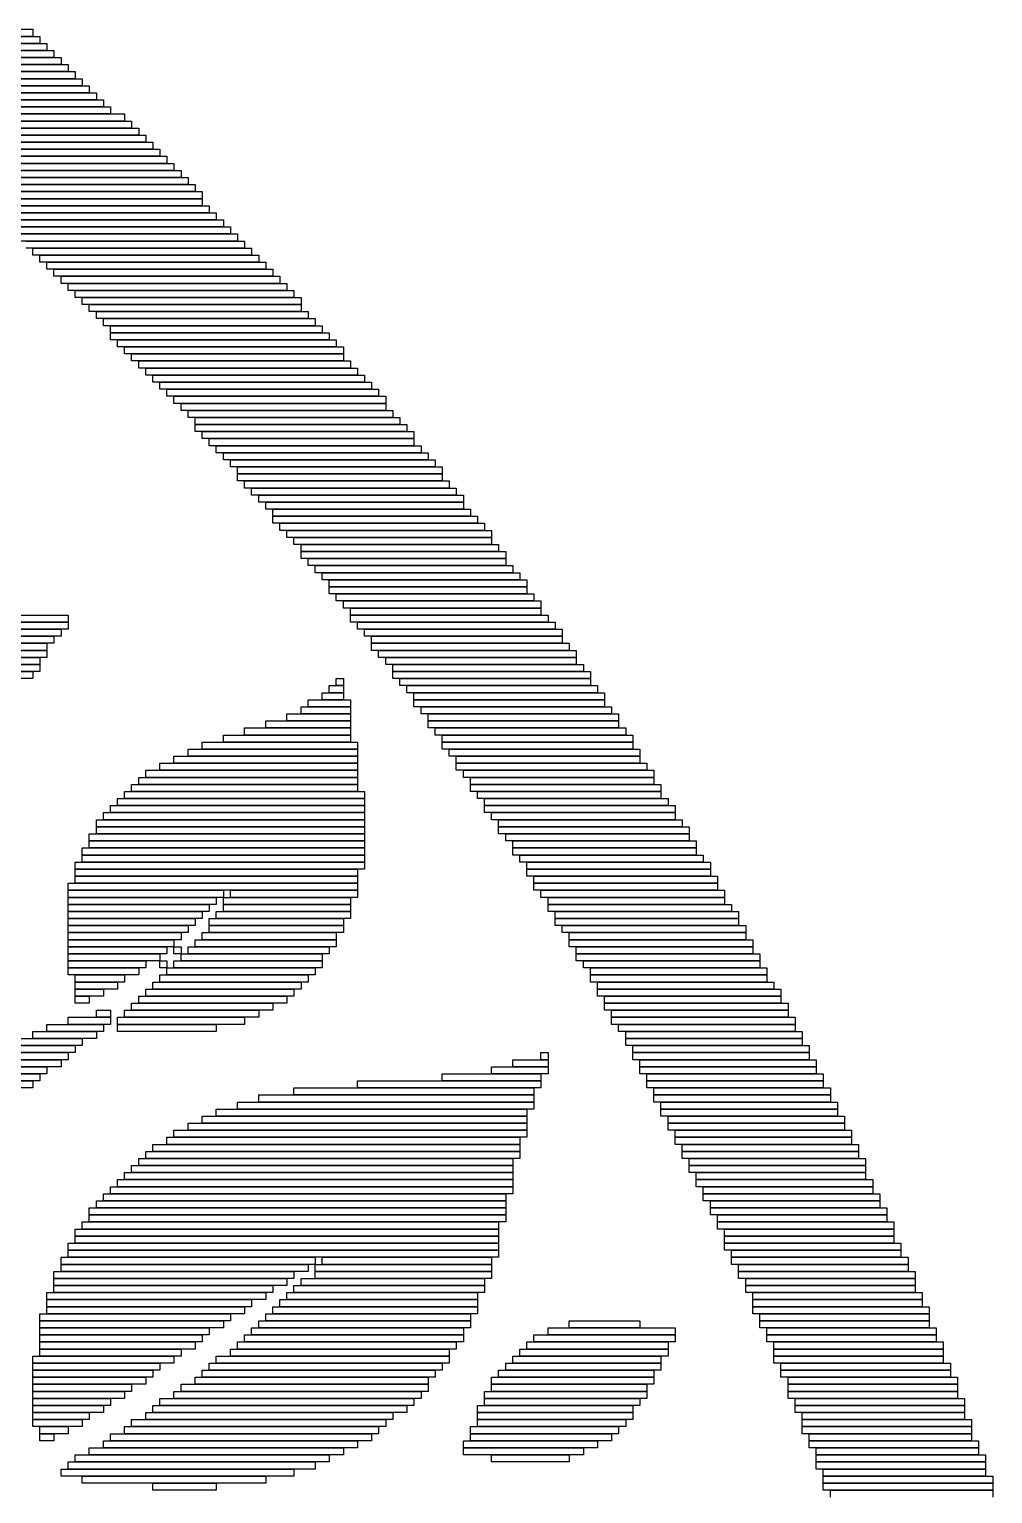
# Model space of a CAD drawing. Extents: x 48 to 975, y 50 to 982.
# Drawn here: x 814.5 to 951, y 659.5 to 867 of the extents above; entities that cross this region are included whole.
import ezdxf

# ---------------------------------------------------------------- set-up
doc = ezdxf.new("R2010")
doc.units = 0

msp = doc.modelspace()

# ---------------------------------------------------------------- linework, layer by layer
for p, q in [((779, 867), (815, 867)), ((815, 866), (779, 866)), ((780, 866), (816, 866)), ((815, 867), (815, 866)), ((816, 866), (816, 865)), ((816, 865), (780, 865)), ((782, 865), (817, 865)), ((817, 864), (782, 864)), ((783, 864), (818, 864)), ((817, 865), (817, 864)), ((818, 864), (818, 863)), ((818, 863), (783, 863)), ((784, 863), (819, 863)), ((819, 862), (784, 862)), ((786, 862), (820, 862)), ((819, 863), (819, 862)), ((820, 862), (820, 861)), ((820, 861), (786, 861)), ((787, 861), (821, 861)), ((821, 860), (787, 860)), ((788, 860), (822, 860)), ((821, 861), (821, 860)), ((822, 860), (822, 859)), ((822, 859), (788, 859)), ((789, 859), (823, 859)), ((823, 858), (789, 858)), ((790, 858), (824, 858)), ((824, 857), (790, 857)), ((792, 857), (825, 857)), ((823, 859), (823, 858)), ((824, 858), (824, 857)), ((825, 857), (825, 856)), ((825, 856), (792, 856)), ((793, 856), (826, 856)), ((826, 855), (793, 855)), ((794, 855), (828, 855)), ((826, 856), (826, 855)), ((828, 855), (828, 854)), ((828, 854), (794, 854)), ((795, 854), (829, 854)), ((829, 853), (795, 853)), ((796, 853), (830, 853)), ((829, 854), (829, 853)), ((830, 853), (830, 852)), ((830, 852), (796, 852)), ((797, 852), (831, 852)), ((831, 851), (797, 851)), ((798, 851), (832, 851)), ((831, 852), (831, 851)), ((832, 851), (832, 850)), ((832, 850), (798, 850)), ((800, 850), (833, 850)), ((833, 849), (800, 849)), ((801, 849), (834, 849)), ((833, 850), (833, 849)), ((834, 849), (834, 848)), ((834, 848), (801, 848)), ((802, 848), (835, 848)), ((835, 847), (802, 847)), ((803, 847), (836, 847)), ((835, 848), (835, 847)), ((836, 847), (836, 846)), ((836, 846), (803, 846)), ((804, 846), (837, 846)), ((837, 845), (804, 845)), ((805, 845), (838, 845)), ((837, 846), (837, 845)), ((838, 845), (838, 844)), ((838, 844), (805, 844)), ((806, 844), (839, 844)), ((839, 843), (806, 843)), ((807, 843), (839, 843)), ((839, 844), (839, 843)), ((839, 843), (839, 842)), ((839, 842), (807, 842)), ((808, 842), (840, 842)), ((840, 841), (808, 841)), ((809, 841), (841, 841)), ((840, 842), (840, 841)), ((841, 841), (841, 840)), ((841, 840), (809, 840)), ((810, 840), (842, 840)), ((842, 839), (810, 839)), ((812, 839), (843, 839)), ((842, 840), (842, 839)), ((843, 839), (843, 838)), ((843, 838), (812, 838)), ((813, 838), (844, 838)), ((844, 837), (813, 837)), ((814, 837), (845, 837)), ((844, 838), (844, 837)), ((845, 837), (845, 836)), ((845, 836), (814, 836)), ((815, 836), (846, 836)), ((815, 835), (815, 836)), ((846, 835), (815, 835)), ((816, 835), (847, 835)), ((816, 834), (816, 835)), ((846, 836), (846, 835)), ((847, 835), (847, 834)), ((847, 834), (816, 834)), ((817, 834), (848, 834)), ((817, 833), (817, 834)), ((848, 833), (817, 833)), ((818, 833), (849, 833)), ((818, 832), (818, 833)), ((848, 834), (848, 833)), ((849, 833), (849, 832)), ((849, 832), (818, 832)), ((819, 832), (850, 832)), ((819, 831), (819, 832)), ((850, 831), (819, 831)), ((820, 831), (851, 831)), ((820, 830), (820, 831)), ((850, 832), (850, 831)), ((851, 831), (851, 830)), ((851, 830), (820, 830)), ((821, 830), (852, 830)), ((821, 829), (821, 830)), ((852, 829), (821, 829)), ((822, 829), (853, 829)), ((822, 828), (822, 829)), ((853, 828), (822, 828)), ((823, 828), (853, 828)), ((823, 827), (823, 828)), ((852, 830), (852, 829)), ((853, 829), (853, 828)), ((853, 828), (853, 827)), ((853, 827), (823, 827)), ((824, 827), (854, 827)), ((824, 826), (824, 827)), ((854, 826), (824, 826)), ((825, 826), (855, 826)), ((825, 825), (825, 826)), ((854, 827), (854, 826)), ((855, 826), (855, 825)), ((855, 825), (825, 825)), ((826, 825), (856, 825)), ((826, 824), (826, 825)), ((856, 824), (826, 824)), ((826, 824), (857, 824)), ((826, 823), (826, 824)), ((856, 825), (856, 824)), ((857, 824), (857, 823)), ((857, 823), (826, 823)), ((827, 823), (858, 823)), ((827, 822), (827, 823)), ((858, 822), (827, 822)), ((828, 822), (859, 822)), ((828, 821), (828, 822)), ((858, 823), (858, 822)), ((859, 822), (859, 821)), ((859, 821), (828, 821)), ((829, 821), (859, 821)), ((829, 820), (829, 821)), ((859, 820), (829, 820)), ((830, 820), (860, 820)), ((830, 819), (830, 820)), ((859, 821), (859, 820)), ((860, 820), (860, 819)), ((860, 819), (830, 819)), ((831, 819), (861, 819)), ((831, 818), (831, 819)), ((861, 818), (831, 818)), ((832, 818), (862, 818)), ((832, 817), (832, 818)), ((861, 819), (861, 818)), ((862, 818), (862, 817)), ((862, 817), (832, 817)), ((833, 817), (863, 817)), ((833, 816), (833, 817)), ((863, 816), (833, 816)), ((834, 816), (864, 816)), ((834, 815), (834, 816)), ((863, 817), (863, 816)), ((864, 816), (864, 815)), ((864, 815), (834, 815)), ((835, 815), (865, 815)), ((835, 814), (835, 815)), ((865, 814), (835, 814)), ((836, 814), (865, 814)), ((836, 813), (836, 814)), ((865, 815), (865, 814)), ((865, 814), (865, 813)), ((865, 813), (836, 813)), ((837, 813), (866, 813)), ((837, 812), (837, 813)), ((866, 812), (837, 812)), ((838, 812), (867, 812)), ((838, 811), (838, 812)), ((866, 813), (866, 812)), ((867, 812), (867, 811)), ((867, 811), (838, 811)), ((838, 811), (868, 811)), ((838, 810), (838, 811)), ((868, 810), (838, 810)), ((839, 810), (869, 810)), ((839, 809), (839, 810)), ((868, 811), (868, 810)), ((869, 810), (869, 809)), ((869, 809), (839, 809)), ((840, 809), (869, 809)), ((840, 808), (840, 809)), ((869, 808), (840, 808)), ((841, 808), (870, 808)), ((841, 807), (841, 808)), ((869, 809), (869, 808)), ((870, 808), (870, 807)), ((870, 807), (841, 807)), ((842, 807), (871, 807)), ((842, 806), (842, 807)), ((871, 806), (842, 806)), ((843, 806), (872, 806)), ((843, 805), (843, 806)), ((871, 807), (871, 806)), ((872, 806), (872, 805)), ((872, 805), (843, 805)), ((844, 805), (873, 805)), ((844, 804), (844, 805)), ((873, 804), (844, 804)), ((844, 804), (873, 804)), ((844, 803), (844, 804)), ((873, 805), (873, 804)), ((873, 804), (873, 803)), ((873, 803), (844, 803)), ((845, 803), (874, 803)), ((845, 802), (845, 803)), ((874, 802), (845, 802)), ((846, 802), (875, 802)), ((846, 801), (846, 802)), ((875, 801), (846, 801)), ((847, 801), (876, 801)), ((847, 800), (847, 801)), ((874, 803), (874, 802)), ((875, 802), (875, 801)), ((876, 801), (876, 800)), ((876, 800), (847, 800)), ((848, 800), (876, 800)), ((848, 799), (848, 800)), ((876, 799), (848, 799)), ((849, 799), (877, 799)), ((849, 798), (849, 799)), ((876, 800), (876, 799)), ((877, 799), (877, 798)), ((877, 798), (849, 798)), ((849, 798), (878, 798)), ((849, 797), (849, 798)), ((878, 797), (849, 797)), ((850, 797), (879, 797)), ((850, 796), (850, 797)), ((878, 798), (878, 797)), ((879, 797), (879, 796)), ((879, 796), (850, 796)), ((851, 796), (880, 796)), ((851, 795), (851, 796)), ((880, 795), (851, 795)), ((852, 795), (880, 795)), ((852, 794), (852, 795)), ((880, 796), (880, 795)), ((880, 795), (880, 794)), ((880, 794), (852, 794)), ((853, 794), (881, 794)), ((853, 793), (853, 794)), ((881, 793), (853, 793)), ((853, 793), (882, 793)), ((853, 792), (853, 793)), ((881, 794), (881, 793)), ((882, 793), (882, 792)), ((882, 792), (853, 792)), ((854, 792), (882, 792)), ((854, 791), (854, 792)), ((882, 791), (854, 791)), ((855, 791), (883, 791)), ((855, 790), (855, 791)), ((882, 792), (882, 791)), ((883, 791), (883, 790)), ((883, 790), (855, 790)), ((856, 790), (884, 790)), ((856, 789), (856, 790)), ((884, 789), (856, 789)), ((857, 789), (885, 789)), ((857, 788), (857, 789)), ((884, 790), (884, 789)), ((885, 789), (885, 788)), ((885, 788), (857, 788)), ((857, 788), (885, 788)), ((857, 787), (857, 788)), ((885, 787), (857, 787)), ((858, 787), (886, 787)), ((858, 786), (858, 787)), ((885, 788), (885, 787)), ((886, 787), (886, 786)), ((886, 786), (858, 786)), ((859, 786), (887, 786)), ((859, 785), (859, 786)), ((887, 785), (859, 785)), ((860, 785), (887, 785)), ((860, 784), (860, 785)), ((887, 786), (887, 785)), ((887, 785), (887, 784)), ((766, 783), (820, 783)), ((769, 784), (820, 784)), ((820, 783), (769, 783)), ((820, 784), (820, 783)), ((820, 783), (820, 782)), ((887, 784), (860, 784)), ((860, 784), (888, 784)), ((860, 783), (860, 784)), ((888, 783), (860, 783)), ((861, 783), (889, 783)), ((861, 782), (861, 783)), ((888, 784), (888, 783)), ((889, 783), (889, 782)), ((763, 781), (818, 781)), ((764, 782), (819, 782)), ((819, 781), (764, 781)), ((820, 782), (766, 782)), ((818, 781), (818, 780)), ((819, 782), (819, 781)), ((889, 782), (861, 782)), ((862, 782), (890, 782)), ((862, 781), (862, 782)), ((890, 781), (862, 781)), ((863, 781), (890, 781)), ((863, 780), (863, 781)), ((890, 782), (890, 781)), ((890, 781), (890, 780)), ((760, 779), (817, 779)), ((761, 780), (817, 780)), ((817, 779), (761, 779)), ((818, 780), (763, 780)), ((817, 780), (817, 779)), ((817, 779), (817, 778)), ((890, 780), (863, 780)), ((863, 780), (891, 780)), ((863, 779), (863, 780)), ((891, 779), (863, 779)), ((864, 779), (892, 779)), ((864, 778), (864, 779)), ((891, 780), (891, 779)), ((892, 779), (892, 778)), ((758, 777), (816, 777)), ((759, 778), (816, 778)), ((816, 777), (759, 777)), ((817, 778), (760, 778)), ((816, 778), (816, 777)), ((816, 777), (816, 776)), ((892, 778), (864, 778)), ((865, 778), (892, 778)), ((865, 777), (865, 778)), ((892, 777), (865, 777)), ((866, 777), (893, 777)), ((866, 776), (866, 777)), ((892, 778), (892, 777)), ((893, 777), (893, 776)), ((757, 776), (815, 776)), ((815, 775), (757, 775)), ((816, 776), (758, 776)), ((815, 776), (815, 775)), ((857, 774), (859, 774)), ((857, 773), (857, 774)), ((858, 775), (859, 775)), ((858, 774), (858, 775)), ((859, 774), (858, 774)), ((859, 775), (859, 774)), ((859, 774), (859, 773)), ((893, 776), (866, 776)), ((866, 776), (894, 776)), ((866, 775), (866, 776)), ((894, 775), (866, 775)), ((867, 775), (894, 775)), ((867, 774), (867, 775)), ((894, 774), (867, 774)), ((868, 774), (895, 774)), ((868, 773), (868, 774)), ((894, 776), (894, 775)), ((894, 775), (894, 774)), ((895, 774), (895, 773)), ((854, 772), (860, 772)), ((854, 771), (854, 772)), ((856, 773), (859, 773)), ((856, 772), (856, 773)), ((859, 772), (856, 772)), ((859, 773), (857, 773)), ((859, 773), (859, 772)), ((860, 772), (860, 771)), ((895, 773), (868, 773)), ((869, 773), (896, 773)), ((869, 772), (869, 773)), ((896, 772), (869, 772)), ((869, 772), (896, 772)), ((869, 771), (869, 772)), ((896, 773), (896, 772)), ((896, 772), (896, 771)), ((851, 770), (860, 770)), ((851, 769), (851, 770)), ((853, 771), (860, 771)), ((853, 770), (853, 771)), ((860, 770), (853, 770)), ((860, 771), (854, 771)), ((860, 771), (860, 770)), ((860, 770), (860, 769)), ((896, 771), (869, 771)), ((870, 771), (897, 771)), ((870, 770), (870, 771)), ((897, 770), (870, 770)), ((871, 770), (898, 770)), ((871, 769), (871, 770)), ((897, 771), (897, 770)), ((898, 770), (898, 769)), ((845, 768), (860, 768)), ((845, 767), (845, 768)), ((848, 769), (860, 769)), ((848, 768), (848, 769)), ((860, 768), (848, 768)), ((860, 769), (851, 769)), ((860, 769), (860, 768)), ((860, 768), (860, 767)), ((898, 769), (871, 769)), ((871, 769), (898, 769)), ((871, 768), (871, 769)), ((898, 768), (871, 768)), ((872, 768), (899, 768)), ((872, 767), (872, 768)), ((898, 769), (898, 768)), ((899, 768), (899, 767)), ((839, 766), (861, 766)), ((839, 765), (839, 766)), ((842, 767), (860, 767)), ((842, 766), (842, 767)), ((860, 766), (842, 766)), ((860, 767), (845, 767)), ((860, 767), (860, 766)), ((861, 766), (861, 765)), ((899, 767), (872, 767)), ((873, 767), (900, 767)), ((873, 766), (873, 767)), ((900, 766), (873, 766)), ((873, 766), (900, 766)), ((873, 765), (873, 766)), ((900, 767), (900, 766)), ((900, 766), (900, 765)), ((835, 764), (861, 764)), ((835, 763), (835, 764)), ((837, 765), (861, 765)), ((837, 764), (837, 765)), ((861, 764), (837, 764)), ((861, 765), (839, 765)), ((861, 765), (861, 764)), ((861, 764), (861, 763)), ((900, 765), (873, 765)), ((874, 765), (901, 765)), ((874, 764), (874, 765)), ((901, 764), (874, 764)), ((875, 764), (901, 764)), ((875, 763), (875, 764)), ((901, 765), (901, 764)), ((901, 764), (901, 763)), ((831, 762), (861, 762)), ((831, 761), (831, 762)), ((833, 763), (861, 763)), ((833, 762), (833, 763)), ((861, 762), (833, 762)), ((861, 763), (835, 763)), ((861, 763), (861, 762)), ((861, 762), (861, 761)), ((901, 763), (875, 763)), ((875, 763), (902, 763)), ((875, 762), (875, 763)), ((902, 762), (875, 762)), ((876, 762), (903, 762)), ((876, 761), (876, 762)), ((902, 763), (902, 762)), ((903, 762), (903, 761)), ((829, 760), (861, 760)), ((829, 759), (829, 760)), ((830, 761), (861, 761)), ((830, 760), (830, 761)), ((861, 760), (830, 760)), ((861, 761), (831, 761)), ((861, 761), (861, 760)), ((861, 760), (861, 759)), ((903, 761), (876, 761)), ((877, 761), (903, 761)), ((877, 760), (877, 761)), ((903, 760), (877, 760)), ((877, 760), (904, 760)), ((877, 759), (877, 760)), ((903, 761), (903, 760)), ((904, 760), (904, 759)), ((827, 758), (862, 758)), ((827, 757), (827, 758)), ((828, 759), (862, 759)), ((828, 758), (828, 759)), ((862, 758), (828, 758)), ((861, 759), (829, 759)), ((862, 759), (862, 758)), ((862, 758), (862, 757)), ((904, 759), (877, 759)), ((878, 759), (904, 759)), ((878, 758), (878, 759)), ((904, 758), (878, 758)), ((879, 758), (905, 758)), ((879, 757), (879, 758)), ((904, 759), (904, 758)), ((905, 758), (905, 757)), ((825, 756), (862, 756)), ((825, 755), (825, 756)), ((826, 757), (862, 757)), ((826, 756), (826, 757)), ((862, 756), (826, 756)), ((862, 757), (827, 757)), ((862, 757), (862, 756)), ((862, 756), (862, 755)), ((905, 757), (879, 757)), ((879, 757), (906, 757)), ((879, 756), (879, 757)), ((906, 756), (879, 756)), ((880, 756), (906, 756)), ((880, 755), (880, 756)), ((906, 757), (906, 756)), ((906, 756), (906, 755)), ((824, 755), (862, 755)), ((824, 754), (824, 755)), ((862, 754), (824, 754)), ((824, 754), (862, 754)), ((824, 753), (824, 754)), ((862, 755), (825, 755)), ((862, 755), (862, 754)), ((862, 754), (862, 753)), ((906, 755), (880, 755)), ((881, 755), (907, 755)), ((881, 754), (881, 755)), ((907, 754), (881, 754)), ((881, 754), (908, 754)), ((881, 753), (881, 754)), ((907, 755), (907, 754)), ((908, 754), (908, 753)), ((823, 753), (862, 753)), ((823, 752), (823, 753)), ((862, 752), (823, 752)), ((823, 752), (862, 752)), ((823, 751), (823, 752)), ((862, 753), (824, 753)), ((862, 753), (862, 752)), ((862, 752), (862, 751)), ((908, 753), (881, 753)), ((882, 753), (908, 753)), ((882, 752), (882, 753)), ((908, 752), (882, 752)), ((883, 752), (909, 752)), ((883, 751), (883, 752)), ((908, 753), (908, 752)), ((909, 752), (909, 751)), ((822, 751), (862, 751)), ((822, 750), (822, 751)), ((862, 750), (822, 750)), ((822, 750), (862, 750)), ((822, 749), (822, 750)), ((862, 751), (823, 751)), ((862, 751), (862, 750)), ((862, 750), (862, 749)), ((909, 751), (883, 751)), ((883, 751), (909, 751)), ((883, 750), (883, 751)), ((909, 750), (883, 750)), ((884, 750), (910, 750)), ((884, 749), (884, 750)), ((909, 751), (909, 750)), ((910, 750), (910, 749)), ((821, 749), (862, 749)), ((821, 748), (821, 749)), ((862, 748), (821, 748)), ((821, 748), (861, 748)), ((821, 747), (821, 748)), ((862, 749), (822, 749)), ((861, 748), (861, 747)), ((862, 749), (862, 748)), ((910, 749), (884, 749)), ((885, 749), (911, 749)), ((885, 748), (885, 749)), ((911, 748), (885, 748)), ((885, 748), (911, 748)), ((885, 747), (885, 748)), ((911, 749), (911, 748)), ((911, 748), (911, 747)), ((820, 746), (861, 746)), ((820, 745), (820, 746)), ((861, 745), (820, 745)), ((820, 745), (842, 745)), ((820, 744), (820, 745)), ((861, 747), (821, 747)), ((821, 747), (861, 747)), ((821, 746), (821, 747)), ((861, 746), (821, 746)), ((842, 745), (842, 744)), ((843, 745), (861, 745)), ((843, 744), (843, 745)), ((861, 747), (861, 746)), ((861, 746), (861, 745)), ((861, 745), (861, 744)), ((911, 747), (885, 747)), ((886, 747), (912, 747)), ((886, 746), (886, 747)), ((912, 746), (886, 746)), ((886, 746), (912, 746)), ((886, 745), (886, 746)), ((912, 745), (886, 745)), ((887, 745), (913, 745)), ((887, 744), (887, 745)), ((912, 747), (912, 746)), ((912, 746), (912, 745)), ((913, 745), (913, 744)), ((842, 744), (820, 744)), ((820, 744), (841, 744)), ((820, 743), (820, 744)), ((841, 743), (820, 743)), ((820, 743), (840, 743)), ((820, 742), (820, 743)), ((840, 743), (840, 742)), ((841, 744), (841, 743)), ((842, 744), (860, 744)), ((842, 743), (842, 744)), ((860, 743), (842, 743)), ((842, 743), (860, 743)), ((842, 742), (842, 743)), ((861, 744), (843, 744)), ((860, 744), (860, 743)), ((860, 743), (860, 742)), ((913, 744), (887, 744)), ((888, 744), (913, 744)), ((888, 743), (888, 744)), ((913, 743), (888, 743)), ((888, 743), (914, 743)), ((888, 742), (888, 743)), ((913, 744), (913, 743)), ((914, 743), (914, 742)), ((840, 742), (820, 742)), ((820, 742), (839, 742)), ((820, 741), (820, 742)), ((839, 741), (820, 741)), ((820, 741), (838, 741)), ((820, 740), (820, 741)), ((838, 741), (838, 740)), ((839, 742), (839, 741)), ((840, 741), (859, 741)), ((840, 740), (840, 741)), ((841, 742), (860, 742)), ((841, 741), (841, 742)), ((860, 741), (841, 741)), ((860, 742), (842, 742)), ((859, 741), (859, 740)), ((860, 742), (860, 741)), ((914, 742), (888, 742)), ((889, 742), (915, 742)), ((889, 741), (889, 742)), ((915, 741), (889, 741)), ((889, 741), (915, 741)), ((889, 740), (889, 741)), ((915, 742), (915, 741)), ((915, 741), (915, 740)), ((838, 740), (820, 740)), ((820, 740), (837, 740)), ((820, 739), (820, 740)), ((837, 739), (820, 739)), ((820, 739), (836, 739)), ((820, 738), (820, 739)), ((836, 739), (836, 738)), ((837, 740), (837, 739)), ((839, 739), (858, 739)), ((839, 738), (839, 739)), ((859, 740), (840, 740)), ((840, 740), (859, 740)), ((840, 739), (840, 740)), ((859, 739), (840, 739)), ((858, 739), (858, 738)), ((859, 740), (859, 739)), ((915, 740), (889, 740)), ((890, 740), (916, 740)), ((890, 739), (890, 740)), ((916, 739), (890, 739)), ((891, 739), (916, 739)), ((891, 738), (891, 739)), ((916, 740), (916, 739)), ((916, 739), (916, 738)), ((836, 738), (820, 738)), ((820, 738), (835, 738)), ((820, 737), (820, 738)), ((835, 737), (820, 737)), ((820, 737), (834, 737)), ((820, 736), (820, 737)), ((834, 737), (834, 736)), ((835, 738), (835, 737)), ((835, 737), (836, 737)), ((835, 736), (835, 737)), ((836, 737), (836, 736)), ((837, 737), (857, 737)), ((837, 736), (837, 737)), ((838, 738), (858, 738)), ((838, 737), (838, 738)), ((858, 737), (838, 737)), ((858, 738), (839, 738)), ((857, 737), (857, 736)), ((858, 738), (858, 737)), ((916, 738), (891, 738)), ((891, 738), (917, 738)), ((891, 737), (891, 738)), ((917, 737), (891, 737)), ((892, 737), (917, 737)), ((892, 736), (892, 737)), ((917, 738), (917, 737)), ((917, 737), (917, 736)), ((834, 736), (820, 736)), ((820, 736), (833, 736)), ((820, 735), (820, 736)), ((833, 735), (820, 735)), ((820, 735), (831, 735)), ((820, 734), (820, 735)), ((831, 735), (831, 734)), ((833, 736), (833, 735)), ((833, 735), (834, 735)), ((833, 734), (833, 735)), ((834, 735), (834, 734)), ((836, 736), (835, 736)), ((835, 735), (856, 735)), ((835, 734), (835, 735)), ((836, 736), (856, 736)), ((836, 735), (836, 736)), ((856, 735), (836, 735)), ((857, 736), (837, 736)), ((856, 736), (856, 735)), ((856, 735), (856, 734)), ((917, 736), (892, 736)), ((892, 736), (918, 736)), ((892, 735), (892, 736)), ((918, 735), (892, 735)), ((893, 735), (918, 735)), ((893, 734), (893, 735)), ((918, 736), (918, 735)), ((918, 735), (918, 734)), ((831, 734), (820, 734)), ((820, 734), (830, 734)), ((820, 733), (820, 734)), ((830, 733), (820, 733)), ((821, 733), (828, 733)), ((821, 732), (821, 733)), ((828, 733), (828, 732)), ((830, 734), (830, 733)), ((834, 734), (833, 734)), ((833, 733), (854, 733)), ((833, 732), (833, 733)), ((834, 734), (855, 734)), ((834, 733), (834, 734)), ((855, 733), (834, 733)), ((856, 734), (835, 734)), ((854, 733), (854, 732)), ((855, 734), (855, 733)), ((918, 734), (893, 734)), ((894, 734), (919, 734)), ((894, 733), (894, 734)), ((919, 733), (894, 733)), ((894, 733), (919, 733)), ((894, 732), (894, 733)), ((919, 734), (919, 733)), ((919, 733), (919, 732)), ((828, 732), (821, 732)), ((821, 732), (827, 732)), ((821, 731), (821, 732)), ((827, 731), (821, 731)), ((821, 731), (825, 731)), ((821, 730), (821, 731)), ((825, 731), (825, 730)), ((827, 732), (827, 731)), ((831, 731), (852, 731)), ((831, 730), (831, 731)), ((832, 732), (853, 732)), ((832, 731), (832, 732)), ((853, 731), (832, 731)), ((854, 732), (833, 732)), ((852, 731), (852, 730)), ((853, 732), (853, 731)), ((919, 732), (894, 732)), ((895, 732), (920, 732)), ((895, 731), (895, 732)), ((920, 731), (895, 731)), ((895, 731), (921, 731)), ((895, 730), (895, 731)), ((920, 732), (920, 731)), ((921, 731), (921, 730)), ((825, 730), (821, 730)), ((821, 730), (823, 730)), ((821, 729), (821, 730)), ((823, 729), (821, 729)), ((823, 730), (823, 729)), ((829, 729), (849, 729)), ((829, 728), (829, 729)), ((830, 730), (851, 730)), ((830, 729), (830, 730)), ((851, 729), (830, 729)), ((852, 730), (831, 730)), ((849, 729), (849, 728)), ((851, 730), (851, 729)), ((921, 730), (895, 730)), ((896, 730), (921, 730)), ((896, 729), (896, 730)), ((921, 729), (896, 729)), ((896, 729), (922, 729)), ((896, 728), (896, 729)), ((921, 730), (921, 729)), ((922, 729), (922, 728)), ((820, 727), (826, 727)), ((820, 726), (820, 727)), ((824, 728), (826, 728)), ((824, 727), (824, 728)), ((826, 727), (824, 727)), ((826, 728), (826, 727)), ((826, 727), (826, 726)), ((827, 727), (845, 727)), ((827, 726), (827, 727)), ((828, 728), (847, 728)), ((828, 727), (828, 728)), ((847, 727), (828, 727)), ((849, 728), (829, 728)), ((845, 727), (845, 726)), ((847, 728), (847, 727)), ((922, 728), (896, 728)), ((897, 728), (922, 728)), ((897, 727), (897, 728)), ((922, 727), (897, 727)), ((897, 727), (923, 727)), ((897, 726), (897, 727)), ((922, 728), (922, 727)), ((923, 727), (923, 726)), ((815, 725), (824, 725)), ((815, 724), (815, 725)), ((817, 726), (825, 726)), ((817, 725), (817, 726)), ((825, 725), (817, 725)), ((826, 726), (820, 726)), ((824, 725), (824, 724)), ((825, 726), (825, 725)), ((845, 726), (827, 726)), ((827, 726), (841, 726)), ((827, 725), (827, 726)), ((841, 725), (827, 725)), ((841, 726), (841, 725)), ((923, 726), (897, 726)), ((898, 726), (923, 726)), ((898, 725), (898, 726)), ((923, 725), (898, 725)), ((899, 725), (924, 725)), ((899, 724), (899, 725)), ((923, 726), (923, 725)), ((924, 725), (924, 724)), ((811, 723), (821, 723)), ((813, 724), (822, 724)), ((822, 723), (813, 723)), ((824, 724), (815, 724)), ((821, 723), (821, 722)), ((822, 724), (822, 723)), ((924, 724), (899, 724)), ((899, 724), (924, 724)), ((899, 723), (899, 724)), ((924, 723), (899, 723)), ((900, 723), (925, 723)), ((900, 722), (900, 723)), ((924, 724), (924, 723)), ((925, 723), (925, 722)), ((808, 721), (819, 721)), ((809, 722), (820, 722)), ((820, 721), (809, 721)), ((821, 722), (811, 722)), ((819, 721), (819, 720)), ((820, 722), (820, 721)), ((883, 721), (888, 721)), ((883, 720), (883, 721)), ((887, 722), (888, 722)), ((887, 721), (887, 722)), ((888, 721), (887, 721)), ((888, 722), (888, 721)), ((888, 721), (888, 720)), ((925, 722), (900, 722)), ((900, 722), (925, 722)), ((900, 721), (900, 722)), ((925, 721), (900, 721)), ((901, 721), (926, 721)), ((901, 720), (901, 721)), ((925, 722), (925, 721)), ((926, 721), (926, 720)), ((803, 718), (815, 718)), ((805, 719), (816, 719)), ((816, 718), (805, 718)), ((806, 720), (817, 720)), ((817, 719), (806, 719)), ((819, 720), (808, 720)), ((815, 718), (815, 717)), ((816, 719), (816, 718)), ((817, 720), (817, 719)), ((861, 718), (887, 718)), ((861, 717), (861, 718)), ((873, 719), (887, 719)), ((873, 718), (873, 719)), ((887, 718), (873, 718)), ((880, 720), (888, 720)), ((880, 719), (880, 720)), ((888, 719), (880, 719)), ((888, 720), (883, 720)), ((887, 719), (887, 718)), ((887, 718), (887, 717)), ((888, 720), (888, 719)), ((926, 720), (901, 720)), ((901, 720), (926, 720)), ((901, 719), (901, 720)), ((926, 719), (901, 719)), ((902, 719), (927, 719)), ((902, 718), (902, 719)), ((927, 718), (902, 718)), ((902, 718), (927, 718)), ((902, 717), (902, 718)), ((926, 720), (926, 719)), ((927, 719), (927, 718)), ((927, 718), (927, 717)), ((815, 717), (803, 717)), ((847, 716), (886, 716)), ((847, 715), (847, 716)), ((852, 717), (886, 717)), ((852, 716), (852, 717)), ((886, 716), (852, 716)), ((887, 717), (861, 717)), ((886, 717), (886, 716)), ((886, 716), (886, 715)), ((927, 717), (902, 717)), ((903, 717), (928, 717)), ((903, 716), (903, 717)), ((928, 716), (903, 716)), ((903, 716), (928, 716)), ((903, 715), (903, 716)), ((928, 717), (928, 716)), ((928, 716), (928, 715)), ((841, 714), (885, 714)), ((841, 713), (841, 714)), ((844, 715), (886, 715)), ((844, 714), (844, 715)), ((886, 714), (844, 714)), ((886, 715), (847, 715)), ((885, 714), (885, 713)), ((886, 715), (886, 714)), ((928, 715), (903, 715)), ((904, 715), (929, 715)), ((904, 714), (904, 715)), ((929, 714), (904, 714)), ((904, 714), (929, 714)), ((904, 713), (904, 714)), ((929, 715), (929, 714)), ((929, 714), (929, 713)), ((837, 712), (885, 712)), ((837, 711), (837, 712)), ((839, 713), (885, 713)), ((839, 712), (839, 713)), ((885, 712), (839, 712)), ((885, 713), (841, 713)), ((885, 713), (885, 712)), ((885, 712), (885, 711)), ((929, 713), (904, 713)), ((905, 713), (930, 713)), ((905, 712), (905, 713)), ((930, 712), (905, 712)), ((905, 712), (930, 712)), ((905, 711), (905, 712)), ((930, 713), (930, 712)), ((930, 712), (930, 711)), ((834, 710), (884, 710)), ((834, 709), (834, 710)), ((835, 711), (885, 711)), ((835, 710), (835, 711)), ((885, 710), (835, 710)), ((885, 711), (837, 711)), ((884, 710), (884, 709)), ((885, 711), (885, 710)), ((930, 711), (905, 711)), ((906, 711), (931, 711)), ((906, 710), (906, 711)), ((931, 710), (906, 710)), ((906, 710), (931, 710)), ((906, 709), (906, 710)), ((931, 711), (931, 710)), ((931, 710), (931, 709)), ((831, 708), (884, 708)), ((831, 707), (831, 708)), ((832, 709), (884, 709)), ((832, 708), (832, 709)), ((884, 708), (832, 708)), ((884, 709), (834, 709)), ((884, 709), (884, 708)), ((884, 708), (884, 707)), ((931, 709), (906, 709)), ((907, 709), (932, 709)), ((907, 708), (907, 709)), ((932, 708), (907, 708)), ((907, 708), (932, 708)), ((907, 707), (907, 708)), ((932, 709), (932, 708)), ((932, 708), (932, 707)), ((829, 706), (883, 706)), ((829, 705), (829, 706)), ((830, 707), (883, 707)), ((830, 706), (830, 707)), ((883, 706), (830, 706)), ((884, 707), (831, 707)), ((883, 707), (883, 706)), ((883, 706), (883, 705)), ((932, 707), (907, 707)), ((908, 707), (933, 707)), ((908, 706), (908, 707)), ((933, 706), (908, 706)), ((908, 706), (933, 706)), ((908, 705), (908, 706)), ((933, 707), (933, 706)), ((933, 706), (933, 705)), ((827, 704), (883, 704)), ((827, 703), (827, 704)), ((828, 705), (883, 705)), ((828, 704), (828, 705)), ((883, 704), (828, 704)), ((883, 705), (829, 705)), ((883, 705), (883, 704)), ((883, 704), (883, 703)), ((933, 705), (908, 705)), ((909, 705), (933, 705)), ((909, 704), (909, 705)), ((933, 704), (909, 704)), ((909, 704), (934, 704)), ((909, 703), (909, 704)), ((933, 705), (933, 704)), ((934, 704), (934, 703)), ((825, 702), (882, 702)), ((825, 701), (825, 702)), ((826, 703), (883, 703)), ((826, 702), (826, 703)), ((883, 702), (826, 702)), ((883, 703), (827, 703)), ((882, 702), (882, 701)), ((883, 703), (883, 702)), ((934, 703), (909, 703)), ((910, 703), (934, 703)), ((910, 702), (910, 703)), ((934, 702), (910, 702)), ((910, 702), (935, 702)), ((910, 701), (910, 702)), ((934, 703), (934, 702)), ((935, 702), (935, 701)), ((823, 700), (882, 700)), ((823, 699), (823, 700)), ((824, 701), (882, 701)), ((824, 700), (824, 701)), ((882, 700), (824, 700)), ((882, 701), (825, 701)), ((882, 701), (882, 700)), ((882, 700), (882, 699)), ((935, 701), (910, 701)), ((911, 701), (935, 701)), ((911, 700), (911, 701)), ((935, 700), (911, 700)), ((911, 700), (936, 700)), ((911, 699), (911, 700)), ((935, 701), (935, 700)), ((936, 700), (936, 699)), ((822, 698), (881, 698)), ((822, 697), (822, 698)), ((882, 699), (823, 699)), ((823, 699), (882, 699)), ((823, 698), (823, 699)), ((882, 698), (823, 698)), ((881, 698), (881, 697)), ((882, 699), (882, 698)), ((936, 699), (911, 699)), ((912, 699), (936, 699)), ((912, 698), (912, 699)), ((936, 698), (912, 698)), ((912, 698), (937, 698)), ((912, 697), (912, 698)), ((936, 699), (936, 698)), ((937, 698), (937, 697)), ((821, 697), (881, 697)), ((821, 696), (821, 697)), ((881, 696), (821, 696)), ((821, 696), (881, 696)), ((821, 695), (821, 696)), ((881, 697), (822, 697)), ((881, 697), (881, 696)), ((881, 696), (881, 695)), ((937, 697), (912, 697)), ((913, 697), (937, 697)), ((913, 696), (913, 697)), ((937, 696), (913, 696)), ((913, 696), (937, 696)), ((913, 695), (913, 696)), ((937, 697), (937, 696)), ((937, 696), (937, 695)), ((820, 695), (881, 695)), ((820, 694), (820, 695)), ((881, 694), (820, 694)), ((820, 694), (881, 694)), ((820, 693), (820, 694)), ((881, 695), (821, 695)), ((881, 695), (881, 694)), ((881, 694), (881, 693)), ((937, 695), (913, 695)), ((913, 695), (938, 695)), ((913, 694), (913, 695)), ((938, 694), (913, 694)), ((914, 694), (938, 694)), ((914, 693), (914, 694)), ((938, 695), (938, 694)), ((938, 694), (938, 693)), ((818, 691), (852, 691)), ((818, 690), (818, 691)), ((819, 693), (855, 693)), ((819, 692), (819, 693)), ((855, 692), (819, 692)), ((819, 692), (854, 692)), ((819, 691), (819, 692)), ((854, 691), (819, 691)), ((881, 693), (820, 693)), ((852, 691), (852, 690)), ((854, 692), (854, 691)), ((855, 693), (855, 692)), ((855, 692), (880, 692)), ((855, 691), (855, 692)), ((880, 691), (855, 691)), ((855, 691), (880, 691)), ((855, 690), (855, 691)), ((856, 693), (880, 693)), ((856, 692), (856, 693)), ((880, 692), (856, 692)), ((880, 693), (880, 692)), ((880, 692), (880, 691)), ((880, 691), (880, 690)), ((938, 693), (914, 693)), ((914, 693), (939, 693)), ((914, 692), (914, 693)), ((939, 692), (914, 692)), ((915, 692), (939, 692)), ((915, 691), (915, 692)), ((939, 691), (915, 691)), ((915, 691), (940, 691)), ((915, 690), (915, 691)), ((939, 693), (939, 692)), ((939, 692), (939, 691)), ((940, 691), (940, 690)), ((852, 690), (818, 690)), ((818, 690), (851, 690)), ((818, 689), (818, 690)), ((851, 689), (818, 689)), ((818, 689), (849, 689)), ((818, 688), (818, 689)), ((849, 689), (849, 688)), ((851, 690), (851, 689)), ((852, 689), (879, 689)), ((852, 688), (852, 689)), ((853, 690), (879, 690)), ((853, 689), (853, 690)), ((879, 689), (853, 689)), ((880, 690), (855, 690)), ((879, 690), (879, 689)), ((879, 689), (879, 688)), ((940, 690), (915, 690)), ((916, 690), (940, 690)), ((916, 689), (916, 690)), ((940, 689), (916, 689)), ((916, 689), (940, 689)), ((916, 688), (916, 689)), ((940, 690), (940, 689)), ((940, 689), (940, 688)), ((817, 688), (848, 688)), ((817, 687), (817, 688)), ((848, 687), (817, 687)), ((817, 687), (846, 687)), ((817, 686), (817, 687)), ((849, 688), (818, 688)), ((846, 687), (846, 686)), ((848, 688), (848, 687)), ((850, 687), (878, 687)), ((850, 686), (850, 687)), ((851, 688), (878, 688)), ((851, 687), (851, 688)), ((878, 687), (851, 687)), ((879, 688), (852, 688)), ((878, 688), (878, 687)), ((878, 687), (878, 686)), ((940, 688), (916, 688)), ((917, 688), (941, 688)), ((917, 687), (917, 688)), ((941, 687), (917, 687)), ((917, 687), (941, 687)), ((917, 686), (917, 687)), ((941, 688), (941, 687)), ((941, 687), (941, 686)), ((816, 685), (843, 685)), ((816, 684), (816, 685)), ((846, 686), (817, 686)), ((817, 686), (845, 686)), ((817, 685), (817, 686)), ((845, 685), (817, 685)), ((843, 685), (843, 684)), ((845, 686), (845, 685)), ((848, 685), (877, 685)), ((848, 684), (848, 685)), ((849, 686), (878, 686)), ((849, 685), (849, 686)), ((878, 685), (849, 685)), ((878, 686), (850, 686)), ((877, 685), (877, 684)), ((878, 686), (878, 685)), ((941, 686), (917, 686)), ((917, 686), (942, 686)), ((917, 685), (917, 686)), ((942, 685), (917, 685)), ((918, 685), (942, 685)), ((918, 684), (918, 685)), ((942, 686), (942, 685)), ((942, 685), (942, 684)), ((843, 684), (816, 684)), ((816, 684), (842, 684)), ((816, 683), (816, 684)), ((842, 683), (816, 683)), ((816, 683), (840, 683)), ((816, 682), (816, 683)), ((840, 683), (840, 682)), ((842, 684), (842, 683)), ((846, 683), (876, 683)), ((846, 682), (846, 683)), ((847, 684), (877, 684)), ((847, 683), (847, 684)), ((877, 683), (847, 683)), ((877, 684), (848, 684)), ((876, 683), (876, 682)), ((877, 684), (877, 683)), ((888, 683), (906, 683)), ((888, 682), (888, 683)), ((891, 684), (901, 684)), ((891, 683), (891, 684)), ((901, 683), (891, 683)), ((901, 684), (901, 683)), ((906, 683), (906, 682)), ((942, 684), (918, 684)), ((918, 684), (942, 684)), ((918, 683), (918, 684)), ((942, 683), (918, 683)), ((919, 683), (943, 683)), ((919, 682), (919, 683)), ((942, 684), (942, 683)), ((943, 683), (943, 682)), ((840, 682), (816, 682)), ((816, 682), (839, 682)), ((816, 681), (816, 682)), ((839, 681), (816, 681)), ((816, 681), (838, 681)), ((816, 680), (816, 681)), ((838, 681), (838, 680)), ((839, 682), (839, 681)), ((844, 681), (875, 681)), ((844, 680), (844, 681)), ((845, 682), (876, 682)), ((845, 681), (845, 682)), ((876, 681), (845, 681)), ((876, 682), (846, 682)), ((875, 681), (875, 680)), ((876, 682), (876, 681)), ((885, 681), (905, 681)), ((885, 680), (885, 681)), ((886, 682), (906, 682)), ((886, 681), (886, 682)), ((906, 681), (886, 681)), ((906, 682), (888, 682)), ((905, 681), (905, 680)), ((906, 682), (906, 681)), ((943, 682), (919, 682)), ((919, 682), (943, 682)), ((919, 681), (919, 682)), ((943, 681), (919, 681)), ((920, 681), (944, 681)), ((920, 680), (920, 681)), ((943, 682), (943, 681)), ((944, 681), (944, 680)), ((815, 679), (835, 679)), ((815, 678), (815, 679)), ((838, 680), (816, 680)), ((816, 680), (836, 680)), ((816, 679), (816, 680)), ((836, 679), (816, 679)), ((835, 679), (835, 678)), ((836, 680), (836, 679)), ((841, 679), (874, 679)), ((841, 678), (841, 679)), ((843, 680), (874, 680)), ((843, 679), (843, 680)), ((874, 679), (843, 679)), ((875, 680), (844, 680)), ((874, 680), (874, 679)), ((874, 679), (874, 678)), ((883, 679), (904, 679)), ((883, 678), (883, 679)), ((884, 680), (905, 680)), ((884, 679), (884, 680)), ((905, 679), (884, 679)), ((905, 680), (885, 680)), ((904, 679), (904, 678)), ((905, 680), (905, 679)), ((944, 680), (920, 680)), ((920, 680), (944, 680)), ((920, 679), (920, 680)), ((944, 679), (920, 679)), ((920, 679), (944, 679)), ((920, 678), (920, 679)), ((944, 680), (944, 679)), ((944, 679), (944, 678)), ((835, 678), (815, 678)), ((815, 678), (833, 678)), ((815, 677), (815, 678)), ((833, 677), (815, 677)), ((815, 677), (832, 677)), ((815, 676), (815, 677)), ((832, 677), (832, 676)), ((833, 678), (833, 677)), ((839, 677), (872, 677)), ((839, 676), (839, 677)), ((840, 678), (873, 678)), ((840, 677), (840, 678)), ((873, 677), (840, 677)), ((874, 678), (841, 678)), ((872, 677), (872, 676)), ((873, 678), (873, 677)), ((881, 677), (903, 677)), ((881, 676), (881, 677)), ((882, 678), (904, 678)), ((882, 677), (882, 678)), ((904, 677), (882, 677)), ((904, 678), (883, 678)), ((903, 677), (903, 676)), ((904, 678), (904, 677)), ((944, 678), (920, 678)), ((921, 678), (945, 678)), ((921, 677), (921, 678)), ((945, 677), (921, 677)), ((921, 677), (945, 677)), ((921, 676), (921, 677)), ((945, 678), (945, 677)), ((945, 677), (945, 676)), ((832, 676), (815, 676)), ((815, 676), (831, 676)), ((815, 675), (815, 676)), ((831, 675), (815, 675)), ((815, 675), (829, 675)), ((815, 674), (815, 675)), ((829, 675), (829, 674)), ((831, 676), (831, 675)), ((836, 675), (871, 675)), ((836, 674), (836, 675)), ((838, 676), (871, 676)), ((838, 675), (838, 676)), ((871, 675), (838, 675)), ((872, 676), (839, 676)), ((871, 676), (871, 675)), ((871, 675), (871, 674)), ((880, 676), (903, 676)), ((880, 675), (880, 676)), ((903, 675), (880, 675)), ((880, 675), (902, 675)), ((880, 674), (880, 675)), ((903, 676), (881, 676)), ((902, 675), (902, 674)), ((903, 676), (903, 675)), ((945, 676), (921, 676)), ((922, 676), (946, 676)), ((922, 675), (922, 676)), ((946, 675), (922, 675)), ((922, 675), (946, 675)), ((922, 674), (922, 675)), ((946, 676), (946, 675)), ((946, 675), (946, 674)), ((829, 674), (815, 674)), ((815, 674), (828, 674)), ((815, 673), (815, 674)), ((828, 673), (815, 673)), ((815, 673), (826, 673)), ((815, 672), (815, 673)), ((826, 673), (826, 672)), ((828, 674), (828, 673)), ((833, 673), (869, 673)), ((833, 672), (833, 673)), ((835, 674), (870, 674)), ((835, 673), (835, 674)), ((870, 673), (835, 673)), ((871, 674), (836, 674)), ((869, 673), (869, 672)), ((870, 674), (870, 673)), ((879, 674), (902, 674)), ((879, 673), (879, 674)), ((902, 673), (879, 673)), ((879, 673), (901, 673)), ((879, 672), (879, 673)), ((902, 674), (880, 674)), ((901, 673), (901, 672)), ((902, 674), (902, 673)), ((946, 674), (922, 674)), ((922, 674), (946, 674)), ((922, 673), (922, 674)), ((946, 673), (922, 673)), ((923, 673), (947, 673)), ((923, 672), (923, 673)), ((946, 674), (946, 673)), ((947, 673), (947, 672)), ((826, 672), (815, 672)), ((815, 672), (825, 672)), ((815, 671), (815, 672)), ((825, 671), (815, 671)), ((815, 671), (823, 671)), ((815, 670), (815, 671)), ((823, 671), (823, 670)), ((825, 672), (825, 671)), ((831, 671), (866, 671)), ((831, 670), (831, 671)), ((832, 672), (868, 672)), ((832, 671), (832, 672)), ((868, 671), (832, 671)), ((869, 672), (833, 672)), ((866, 671), (866, 670)), ((868, 672), (868, 671)), ((878, 672), (900, 672)), ((878, 671), (878, 672)), ((900, 671), (878, 671)), ((878, 671), (900, 671)), ((878, 670), (878, 671)), ((901, 672), (879, 672)), ((900, 672), (900, 671)), ((900, 671), (900, 670)), ((947, 672), (923, 672)), ((923, 672), (947, 672)), ((923, 671), (923, 672)), ((947, 671), (923, 671)), ((924, 671), (947, 671)), ((924, 670), (924, 671)), ((947, 672), (947, 671)), ((947, 671), (947, 670)), ((823, 670), (815, 670)), ((815, 670), (822, 670)), ((815, 669), (815, 670)), ((822, 669), (815, 669)), ((816, 669), (820, 669)), ((816, 668), (816, 669)), ((820, 669), (820, 668)), ((822, 670), (822, 669)), ((828, 669), (864, 669)), ((828, 668), (828, 669)), ((829, 670), (865, 670)), ((829, 669), (829, 670)), ((865, 669), (829, 669)), ((866, 670), (831, 670)), ((864, 669), (864, 668)), ((865, 670), (865, 669)), ((877, 669), (898, 669)), ((877, 668), (877, 669)), ((900, 670), (878, 670)), ((878, 670), (899, 670)), ((878, 669), (878, 670)), ((899, 669), (878, 669)), ((898, 669), (898, 668)), ((899, 670), (899, 669)), ((947, 670), (924, 670)), ((924, 670), (948, 670)), ((924, 669), (924, 670)), ((948, 669), (924, 669)), ((924, 669), (948, 669)), ((924, 668), (924, 669)), ((948, 670), (948, 669)), ((948, 669), (948, 668)), ((820, 668), (816, 668)), ((816, 668), (818, 668)), ((816, 667), (816, 668)), ((818, 667), (816, 667)), ((818, 668), (818, 667)), ((825, 667), (861, 667)), ((825, 666), (825, 667)), ((826, 668), (863, 668)), ((826, 667), (826, 668)), ((863, 667), (826, 667)), ((864, 668), (828, 668)), ((861, 667), (861, 666)), ((863, 668), (863, 667)), ((876, 667), (895, 667)), ((876, 666), (876, 667)), ((898, 668), (877, 668)), ((877, 668), (897, 668)), ((877, 667), (877, 668)), ((897, 667), (877, 667)), ((895, 667), (895, 666)), ((897, 668), (897, 667)), ((948, 668), (924, 668)), ((925, 668), (948, 668)), ((925, 667), (925, 668)), ((948, 667), (925, 667)), ((925, 667), (949, 667)), ((925, 666), (925, 667)), ((948, 668), (948, 667)), ((949, 667), (949, 666)), ((820, 664), (855, 664)), ((820, 663), (820, 664)), ((821, 665), (857, 665)), ((821, 664), (821, 665)), ((857, 664), (821, 664)), ((823, 666), (859, 666)), ((823, 665), (823, 666)), ((859, 665), (823, 665)), ((861, 666), (825, 666)), ((855, 664), (855, 663)), ((857, 665), (857, 664)), ((859, 666), (859, 665)), ((895, 666), (876, 666)), ((876, 666), (893, 666)), ((876, 665), (876, 666)), ((893, 665), (876, 665)), ((880, 665), (891, 665)), ((880, 664), (880, 665)), ((891, 664), (880, 664)), ((891, 665), (891, 664)), ((893, 666), (893, 665)), ((949, 666), (925, 666)), ((926, 666), (949, 666)), ((926, 665), (926, 666)), ((949, 665), (926, 665)), ((926, 665), (950, 665)), ((926, 664), (926, 665)), ((950, 664), (926, 664)), ((926, 664), (950, 664)), ((926, 663), (926, 664)), ((949, 666), (949, 665)), ((950, 665), (950, 664)), ((950, 664), (950, 663)), ((819, 663), (852, 663)), ((819, 662), (819, 663)), ((852, 662), (819, 662)), ((855, 663), (820, 663)), ((822, 662), (848, 662)), ((822, 661), (822, 662)), ((848, 662), (848, 661)), ((852, 663), (852, 662)), ((950, 663), (926, 663)), ((927, 663), (950, 663)), ((927, 662), (927, 663)), ((950, 662), (927, 662)), ((927, 662), (951, 662)), ((927, 661), (927, 662)), ((950, 663), (950, 662)), ((951, 662), (951, 661)), ((848, 661), (822, 661)), ((832, 661), (841, 661)), ((832, 660), (832, 661)), ((841, 660), (832, 660)), ((841, 661), (841, 660)), ((951, 661), (927, 661)), ((927, 661), (951, 661)), ((927, 660), (927, 661)), ((951, 660), (927, 660)), ((928, 660), (951, 660)), ((928, 659), (928, 660)), ((951, 661), (951, 660)), ((951, 660), (951, 659))]:
    msp.add_line(p, q)

doc.saveas('drawing.dxf')
